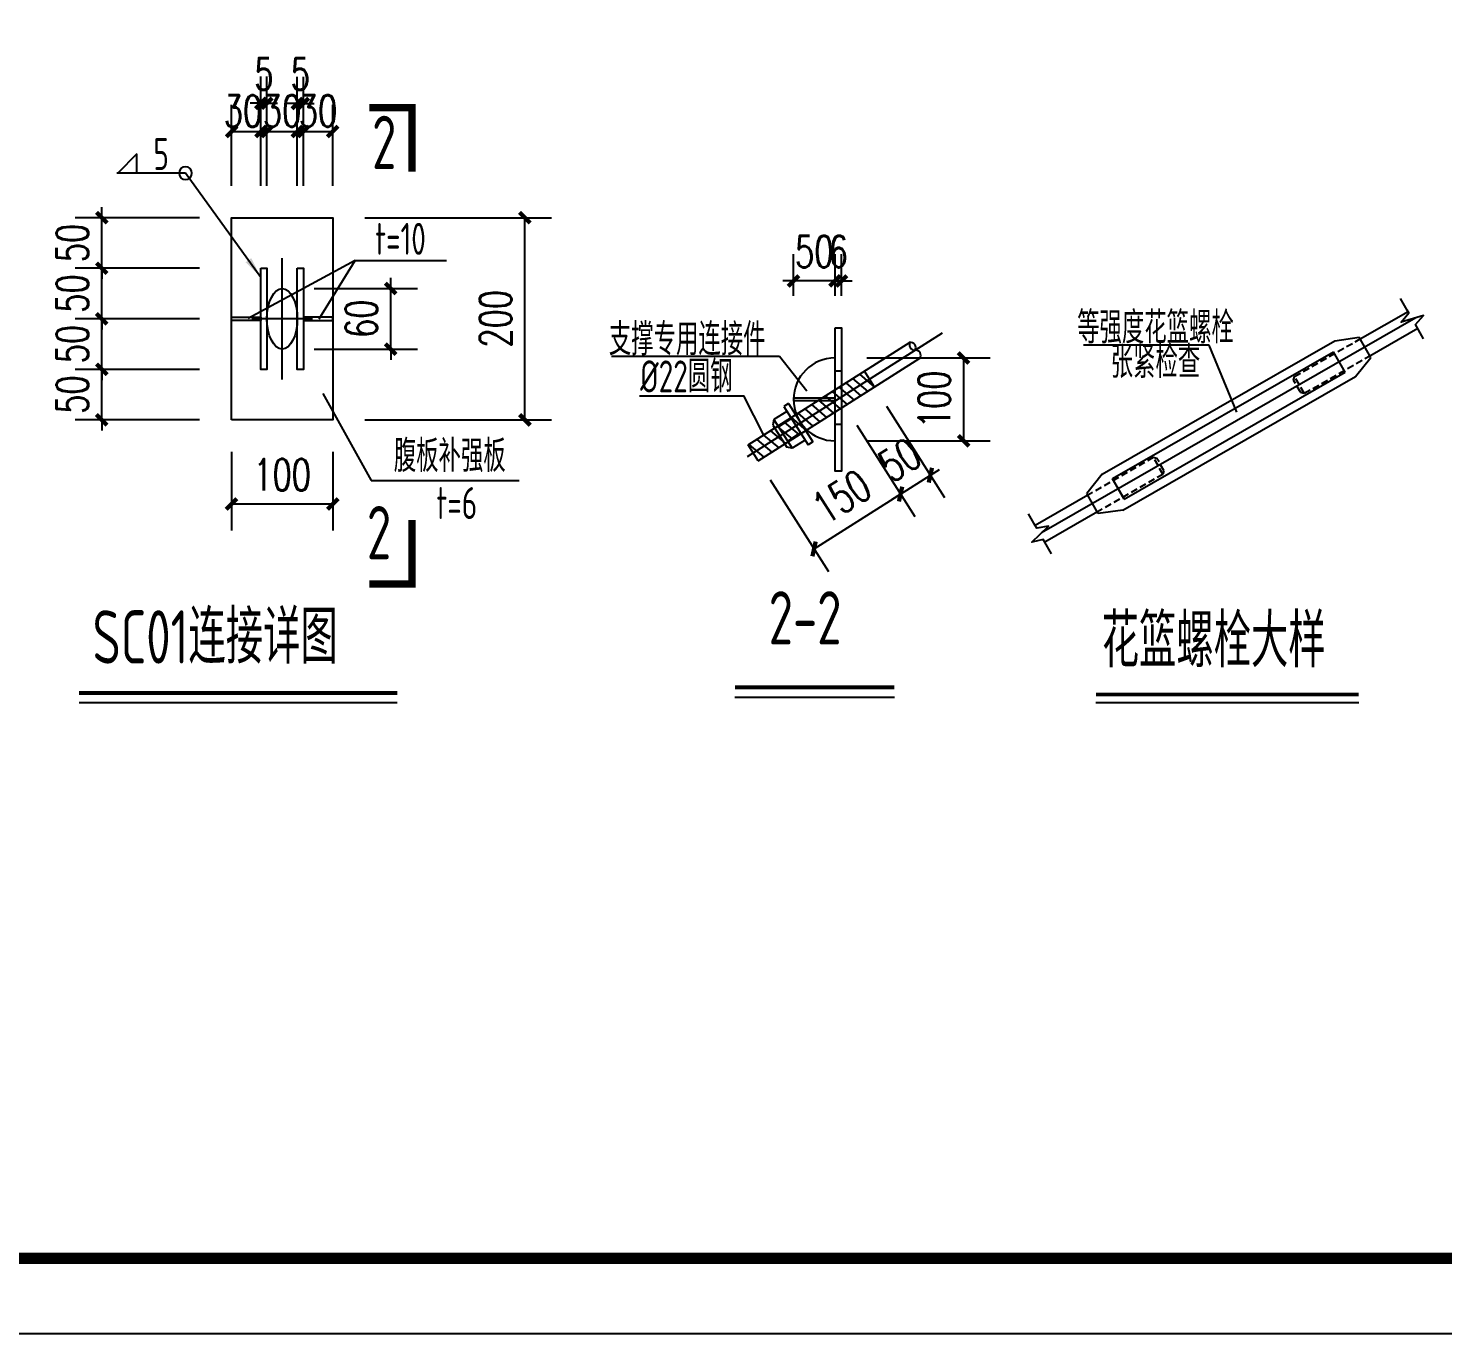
# Model space of a CAD drawing. Extents: x 180850 to 1400258, y 48356 to 327067.
# Drawn here: x 843939 to 870475, y 136382 to 160882 of the extents above; entities that cross this region are included whole.
import ezdxf
from ezdxf.enums import TextEntityAlignment as Align

# ---------------------------------------------------------------- set-up
doc = ezdxf.new("R2010")
doc.units = 0
doc.header["$LTSCALE"] = 1000
doc.linetypes.add('DASHED', pattern=[0.75, 0.5, -0.25])
doc.linetypes.add('HIDDEN2', pattern=[0.1875, 0.125, -0.0625])
for name, color, linetype in [('AXIS', 3, 'Continuous'), ('BOLT', 251, 'Continuous'), ('Boltx', 252, 'DASHED'), ('DOTE', 1, 'Continuous'), ('NUM', 7, 'Continuous'), ('PUB_DIM', 3, 'Continuous'), ('PUB_TITLE', 4, 'Continuous'), ('PZ', 202, 'Continuous'), ('SC', 3, 'Continuous'), ('TEXT', 7, 'Continuous'), ('THIN', 7, 'Continuous'), ('WELD', 7, 'Continuous'), ('XG', 6, 'Continuous')]:
    doc.layers.add(name, color=color, linetype=linetype)
doc.styles.add('_TCH_DIM_T3', font='SIMPLEX', dxfattribs={"width": 0.705882, "bigfont": 'GBCBIG'})
doc.styles.get("Standard").update_dxf_attribs({"font": 'gbenor.shx', "bigfont": 'gbcbig.shx'})
doc.styles.add('TSSD_Label', font='tssdeng.shx', dxfattribs={"width": 0.7, "bigfont": 'hztxt.shx'})
doc.dimstyles.new('TCH-200-1', dxfattribs={"dimtxt": 595, "dimasz": 200, "dimexe": 500, "dimexo": 600, "dimgap": 252.5, "dimtad": 1, "dimdec": 0, "dimzin": 0, "dimdsep": 46, "dimtxsty": '_TCH_DIM_T3', "dimblk": 'ARCHTICK', "dimcen": 0.09, "dimclrd": 3, "dimclre": 3, "dimclrt": 7, "dimazin": 2, "dimtfac": 1, "dimtdec": 0, "dimtix": 1, "dimtmove": 2, "dimatfit": 3, "dimfxl": 1, "dimtolj": 1, "dimtzin": 0, "dimarcsym": 0})
doc.dimstyles.new('TSSD_LEADER_STYLE_400.0', dxfattribs={"dimtxt": 1200, "dimasz": 400, "dimexe": 400, "dimexo": 1000, "dimgap": 0.09, "dimtad": 0, "dimtih": 1, "dimtoh": 1, "dimdec": 4, "dimzin": 0, "dimdsep": 46, "dimtxsty": 'Standard', "dimcen": 0.09, "dimdle": 400, "dimclrt": 7, "dimadec": 0, "dimazin": 0, "dimtfac": 1, "dimtdec": 4, "dimtofl": 0, "dimtmove": 0, "dimatfit": 3, "dimfxl": 1, "dimtolj": 1, "dimtzin": 0, "dimarcsym": 0})

# ---------------------------------------------------------------- blocks, each defined once
blk = doc.blocks.new('_ArchTick')
at = {"color": 0, "linetype": 'ByBlock', "const_width": 0.4}
blk.add_lwpolyline([(-0.5, -0.5), (0.5, 0.5)], dxfattribs=at)
blk = doc.blocks.new('*D1610')
at = {"layer": 'AXIS', "color": 3, "lineweight": -2, "transparency": 16777216}
for p, q in [((859482, 153435), (860572, 151718)), ((857860, 152406), (858949, 150689)), ((858681, 151111), (860304, 152140))]:
    blk.add_line(p, q, dxfattribs=at)
at = {"layer": 'Defpoints', "color": 0, "transparency": 16777216}
for p in [(859160, 153942), (857538, 152913), (860304, 152140)]:
    blk.add_point(p, dxfattribs=at)
at = {"layer": 'AXIS', "color": 3, "lineweight": -2, "transparency": 16777216, "xscale": 200, "yscale": 200, "zscale": 200}
for p, rotation in [((860304, 152140), 32.39712451300666), ((858681, 151111), 212.3971245130067)]:
    blk.add_blockref('_ArchTick', p, dxfattribs=dict(at, rotation=rotation))
at = {"layer": 'AXIS', "color": 7, "transparency": 16777216, "insert": (859198, 152090), "char_height": 595, "attachment_point": 5, "rotation": 32.3971, "style": '_TCH_DIM_T3'}
blk.add_mtext('\\A1;150', dxfattribs=at)
blk = doc.blocks.new('*D1611')
at = {"layer": 'AXIS', "color": 3, "lineweight": -2, "transparency": 16777216}
for p, q in [((858296, 155863), (858296, 156641)), ((859074, 155863), (859074, 156641)), ((858296, 156141), (858096, 156141)), ((859074, 156141), (858296, 156141)), ((859074, 156141), (859274, 156141))]:
    blk.add_line(p, q, dxfattribs=at)
at = {"layer": 'Defpoints', "color": 0, "transparency": 16777216}
for p in [(858296, 156141), (858296, 155263), (859074, 155263)]:
    blk.add_point(p, dxfattribs=at)
at = {"layer": 'AXIS', "color": 3, "lineweight": -2, "transparency": 16777216, "xscale": 200, "yscale": 200, "zscale": 200}
blk.add_blockref('_ArchTick', (858296, 156141), dxfattribs=at)
at = {"layer": 'AXIS', "color": 3, "lineweight": -2, "transparency": 16777216, "xscale": 200, "yscale": 200, "zscale": 200, "rotation": 180}
blk.add_blockref('_ArchTick', (859074, 156141), dxfattribs=at)
at = {"layer": 'AXIS', "color": 7, "transparency": 16777216, "insert": (858685, 156691), "char_height": 595, "attachment_point": 5, "style": '_TCH_DIM_T3'}
blk.add_mtext('\\A1;50', dxfattribs=at)
blk = doc.blocks.new('*D1612')
at = {"layer": 'AXIS', "color": 3, "lineweight": -2, "transparency": 16777216}
for p, q in [((859674, 154695), (861986, 154695)), ((861486, 154695), (861486, 153139)), ((859674, 153139), (861986, 153139))]:
    blk.add_line(p, q, dxfattribs=at)
at = {"layer": 'Defpoints', "color": 0, "transparency": 16777216}
for p in [(859074, 154695), (859074, 153139), (861486, 153139)]:
    blk.add_point(p, dxfattribs=at)
at = {"layer": 'AXIS', "color": 3, "lineweight": -2, "transparency": 16777216, "xscale": 200, "yscale": 200, "zscale": 200}
for p, rotation in [((861486, 154695), 90), ((861486, 153139), 270)]:
    blk.add_blockref('_ArchTick', p, dxfattribs=dict(at, rotation=rotation))
at = {"layer": 'AXIS', "color": 7, "transparency": 16777216, "insert": (860936, 153917), "char_height": 595, "attachment_point": 5, "rotation": 90, "style": '_TCH_DIM_T3'}
blk.add_mtext('\\A1;100', dxfattribs=at)
blk = doc.blocks.new('*D1613')
at = {"layer": 'AXIS', "color": 3, "lineweight": -2, "transparency": 16777216}
for p, q in [((859074, 155863), (859074, 156641)), ((859196, 155863), (859196, 156641)), ((859074, 156141), (858874, 156141)), ((859196, 156141), (859074, 156141)), ((859196, 156141), (859396, 156141))]:
    blk.add_line(p, q, dxfattribs=at)
at = {"layer": 'Defpoints', "color": 0, "transparency": 16777216}
for p in [(859074, 156141), (859074, 155263), (859196, 155263)]:
    blk.add_point(p, dxfattribs=at)
at = {"layer": 'AXIS', "color": 3, "lineweight": -2, "transparency": 16777216, "xscale": 200, "yscale": 200, "zscale": 200}
blk.add_blockref('_ArchTick', (859074, 156141), dxfattribs=at)
at = {"layer": 'AXIS', "color": 3, "lineweight": -2, "transparency": 16777216, "xscale": 200, "yscale": 200, "zscale": 200, "rotation": 180}
blk.add_blockref('_ArchTick', (859196, 156141), dxfattribs=at)
at = {"layer": 'AXIS', "color": 7, "transparency": 16777216, "insert": (859135, 156691), "char_height": 595, "attachment_point": 5, "style": '_TCH_DIM_T3'}
blk.add_mtext('\\A1;6', dxfattribs=at)
blk = doc.blocks.new('*D1614')
at = {"layer": 'AXIS', "color": 3, "lineweight": -2, "transparency": 16777216}
for p, q in [((860041, 153791), (861131, 152073)), ((859482, 153435), (860572, 151718)), ((860863, 152495), (861032, 152603)), ((860304, 152140), (860863, 152495)), ((860304, 152140), (860135, 152033))]:
    blk.add_line(p, q, dxfattribs=at)
at = {"layer": 'Defpoints', "color": 0, "transparency": 16777216}
for p in [(859720, 154297), (859160, 153942), (860863, 152495)]:
    blk.add_point(p, dxfattribs=at)
at = {"layer": 'AXIS', "color": 3, "lineweight": -2, "transparency": 16777216, "xscale": 200, "yscale": 200, "zscale": 200}
for p, rotation in [((860863, 152495), 212.3971245129642), ((860304, 152140), 32.39712451296427)]:
    blk.add_blockref('_ArchTick', p, dxfattribs=dict(at, rotation=rotation))
at = {"layer": 'AXIS', "color": 7, "transparency": 16777216, "insert": (860289, 152782), "char_height": 595, "attachment_point": 5, "rotation": 32.3971, "style": '_TCH_DIM_T3'}
blk.add_mtext('\\A1;50', dxfattribs=at)
blk = doc.blocks.new('*D1615')
at = {"layer": 'AXIS', "color": 3, "lineweight": -2, "transparency": 16777216}
for p, q in [((845317, 155430), (845317, 155630)), ((847153, 155430), (844817, 155430)), ((845317, 154481), (845317, 155430)), ((847153, 154481), (844817, 154481)), ((845317, 154481), (845317, 154281))]:
    blk.add_line(p, q, dxfattribs=at)
at = {"layer": 'Defpoints', "color": 0, "transparency": 16777216}
for p in [(845317, 155430), (847753, 155430), (847753, 154481)]:
    blk.add_point(p, dxfattribs=at)
at = {"layer": 'AXIS', "color": 3, "lineweight": -2, "transparency": 16777216, "xscale": 200, "yscale": 200, "zscale": 200}
for p, rotation in [((845317, 155430), 270), ((845317, 154481), 90)]:
    blk.add_blockref('_ArchTick', p, dxfattribs=dict(at, rotation=rotation))
at = {"layer": 'AXIS', "color": 7, "transparency": 16777216, "insert": (844767, 154955), "char_height": 595, "attachment_point": 5, "rotation": 90, "style": '_TCH_DIM_T3'}
blk.add_mtext('\\A1;50', dxfattribs=at)
blk = doc.blocks.new('*D1616')
at = {"layer": 'AXIS', "color": 3, "lineweight": -2, "transparency": 16777216}
for p, q in [((845317, 156378), (845317, 156578)), ((847153, 156378), (844817, 156378)), ((845317, 155430), (845317, 156378)), ((847153, 155430), (844817, 155430)), ((845317, 155430), (845317, 155230))]:
    blk.add_line(p, q, dxfattribs=at)
at = {"layer": 'Defpoints', "color": 0, "transparency": 16777216}
for p in [(845317, 156378), (847753, 156378), (847753, 155430)]:
    blk.add_point(p, dxfattribs=at)
at = {"layer": 'AXIS', "color": 3, "lineweight": -2, "transparency": 16777216, "xscale": 200, "yscale": 200, "zscale": 200}
for p, rotation in [((845317, 156378), 270), ((845317, 155430), 90)]:
    blk.add_blockref('_ArchTick', p, dxfattribs=dict(at, rotation=rotation))
at = {"layer": 'AXIS', "color": 7, "transparency": 16777216, "insert": (844767, 155904), "char_height": 595, "attachment_point": 5, "rotation": 90, "style": '_TCH_DIM_T3'}
blk.add_mtext('\\A1;50', dxfattribs=at)
blk = doc.blocks.new('*D1617')
at = {"layer": 'AXIS', "color": 3, "lineweight": -2, "transparency": 16777216}
for p, q in [((845317, 157327), (845317, 157527)), ((847153, 157327), (844817, 157327)), ((845317, 156378), (845317, 157327)), ((847153, 156378), (844817, 156378)), ((845317, 156378), (845317, 156178))]:
    blk.add_line(p, q, dxfattribs=at)
at = {"layer": 'Defpoints', "color": 0, "transparency": 16777216}
for p in [(845317, 157327), (847753, 157327), (847753, 156378)]:
    blk.add_point(p, dxfattribs=at)
at = {"layer": 'AXIS', "color": 3, "lineweight": -2, "transparency": 16777216, "xscale": 200, "yscale": 200, "zscale": 200}
for p, rotation in [((845317, 157327), 270), ((845317, 156378), 90)]:
    blk.add_blockref('_ArchTick', p, dxfattribs=dict(at, rotation=rotation))
at = {"layer": 'AXIS', "color": 7, "transparency": 16777216, "insert": (844767, 156852), "char_height": 595, "attachment_point": 5, "rotation": 90, "style": '_TCH_DIM_T3'}
blk.add_mtext('\\A1;50', dxfattribs=at)
blk = doc.blocks.new('*D1618')
at = {"layer": 'AXIS', "color": 3, "lineweight": -2, "transparency": 16777216}
for p, q in [((850738, 155999), (850738, 156199)), ((849302, 155999), (851238, 155999)), ((850738, 154861), (850738, 155999)), ((849302, 154861), (851238, 154861)), ((850738, 154861), (850738, 154661))]:
    blk.add_line(p, q, dxfattribs=at)
at = {"layer": 'Defpoints', "color": 0, "transparency": 16777216}
for p in [(848702, 155999), (850738, 155999), (848702, 154861, 162)]:
    blk.add_point(p, dxfattribs=at)
at = {"layer": 'AXIS', "color": 3, "lineweight": -2, "transparency": 16777216, "xscale": 200, "yscale": 200, "zscale": 200}
for p, rotation in [((850738, 155999), 270), ((850738, 154861), 90)]:
    blk.add_blockref('_ArchTick', p, dxfattribs=dict(at, rotation=rotation))
at = {"layer": 'AXIS', "color": 7, "transparency": 16777216, "insert": (850188, 155430), "char_height": 595, "attachment_point": 5, "rotation": 90, "style": '_TCH_DIM_T3'}
blk.add_mtext('\\A1;60', dxfattribs=at)
blk = doc.blocks.new('*D1619')
at = {"layer": 'AXIS', "color": 3, "lineweight": -2, "transparency": 16777216}
for p, q in [((847153, 154481), (844817, 154481)), ((845317, 154481), (845317, 154681)), ((845317, 153533), (845317, 154481)), ((847153, 153533), (844817, 153533)), ((845317, 153533), (845317, 153333))]:
    blk.add_line(p, q, dxfattribs=at)
at = {"layer": 'Defpoints', "color": 0, "transparency": 16777216}
for p in [(845317, 154481), (847753, 154481), (847753, 153533)]:
    blk.add_point(p, dxfattribs=at)
at = {"layer": 'AXIS', "color": 3, "lineweight": -2, "transparency": 16777216, "xscale": 200, "yscale": 200, "zscale": 200}
for p, rotation in [((845317, 154481), 270), ((845317, 153533), 90)]:
    blk.add_blockref('_ArchTick', p, dxfattribs=dict(at, rotation=rotation))
at = {"layer": 'AXIS', "color": 7, "transparency": 16777216, "insert": (844767, 154007), "char_height": 595, "attachment_point": 5, "rotation": 90, "style": '_TCH_DIM_T3'}
blk.add_mtext('\\A1;50', dxfattribs=at)
blk = doc.blocks.new('*D1620')
at = {"layer": 'AXIS', "color": 3, "lineweight": -2, "transparency": 16777216}
for p, q in [((850250, 157327), (853755, 157327)), ((853255, 153533), (853255, 157327)), ((850250, 153533), (853755, 153533))]:
    blk.add_line(p, q, dxfattribs=at)
at = {"layer": 'Defpoints', "color": 0, "transparency": 16777216}
for p in [(849650, 157327), (853255, 157327), (849650, 153533)]:
    blk.add_point(p, dxfattribs=at)
at = {"layer": 'AXIS', "color": 3, "lineweight": -2, "transparency": 16777216, "xscale": 200, "yscale": 200, "zscale": 200}
for p, rotation in [((853255, 157327), 90), ((853255, 153533), 270)]:
    blk.add_blockref('_ArchTick', p, dxfattribs=dict(at, rotation=rotation))
at = {"layer": 'AXIS', "color": 7, "transparency": 16777216, "insert": (852705, 155430), "char_height": 595, "attachment_point": 5, "rotation": 90, "style": '_TCH_DIM_T3'}
blk.add_mtext('\\A1;200', dxfattribs=at)
blk = doc.blocks.new('*D1621')
at = {"layer": 'AXIS', "color": 3, "lineweight": -2, "transparency": 16777216}
for p, q in [((847753, 152933), (847753, 151454)), ((849650, 152933), (849650, 151454)), ((847753, 151954), (849650, 151954))]:
    blk.add_line(p, q, dxfattribs=at)
at = {"layer": 'Defpoints', "color": 0, "transparency": 16777216}
for p in [(847753, 153533), (849650, 153533), (849650, 151954)]:
    blk.add_point(p, dxfattribs=at)
at = {"layer": 'AXIS', "color": 3, "lineweight": -2, "transparency": 16777216, "xscale": 200, "yscale": 200, "zscale": 200, "rotation": 180}
blk.add_blockref('_ArchTick', (847753, 151954), dxfattribs=at)
at = {"layer": 'AXIS', "color": 3, "lineweight": -2, "transparency": 16777216, "xscale": 200, "yscale": 200, "zscale": 200}
blk.add_blockref('_ArchTick', (849650, 151954), dxfattribs=at)
at = {"layer": 'AXIS', "color": 7, "transparency": 16777216, "insert": (848702, 152504), "char_height": 595, "attachment_point": 5, "style": '_TCH_DIM_T3'}
blk.add_mtext('\\A1;100', dxfattribs=at)
blk = doc.blocks.new('*D1622')
at = {"layer": 'AXIS', "color": 3, "lineweight": -2, "transparency": 16777216}
for p, q in [((847753, 157927), (847753, 159445)), ((848303, 157927), (848303, 159445)), ((847753, 158945), (848303, 158945))]:
    blk.add_line(p, q, dxfattribs=at)
at = {"layer": 'Defpoints', "color": 0, "transparency": 16777216}
for p in [(848303, 158945), (847753, 157327), (848303, 157327)]:
    blk.add_point(p, dxfattribs=at)
at = {"layer": 'AXIS', "color": 3, "lineweight": -2, "transparency": 16777216, "xscale": 200, "yscale": 200, "zscale": 200, "rotation": 180}
blk.add_blockref('_ArchTick', (847753, 158945), dxfattribs=at)
at = {"layer": 'AXIS', "color": 3, "lineweight": -2, "transparency": 16777216, "xscale": 200, "yscale": 200, "zscale": 200}
blk.add_blockref('_ArchTick', (848303, 158945), dxfattribs=at)
at = {"layer": 'AXIS', "color": 7, "transparency": 16777216, "insert": (847967, 159327), "char_height": 595, "attachment_point": 5, "style": '_TCH_DIM_T3'}
blk.add_mtext('\\A1;30', dxfattribs=at)
blk = doc.blocks.new('*D1623')
at = {"layer": 'AXIS', "color": 3, "lineweight": -2, "transparency": 16777216}
for p, q in [((848303, 157927), (848303, 159974)), ((848417, 157927), (848417, 159974)), ((848303, 159474), (848103, 159474)), ((848303, 159474), (848417, 159474)), ((848417, 159474), (848617, 159474))]:
    blk.add_line(p, q, dxfattribs=at)
at = {"layer": 'Defpoints', "color": 0, "transparency": 16777216}
for p in [(848417, 159474), (848303, 157327), (848417, 157327)]:
    blk.add_point(p, dxfattribs=at)
at = {"layer": 'AXIS', "color": 3, "lineweight": -2, "transparency": 16777216, "xscale": 200, "yscale": 200, "zscale": 200}
blk.add_blockref('_ArchTick', (848303, 159474), dxfattribs=at)
at = {"layer": 'AXIS', "color": 3, "lineweight": -2, "transparency": 16777216, "xscale": 200, "yscale": 200, "zscale": 200, "rotation": 180}
blk.add_blockref('_ArchTick', (848417, 159474), dxfattribs=at)
at = {"layer": 'AXIS', "color": 7, "transparency": 16777216, "insert": (848360, 160024), "char_height": 595, "attachment_point": 5, "style": '_TCH_DIM_T3'}
blk.add_mtext('\\A1;5', dxfattribs=at)
blk = doc.blocks.new('*D1624')
at = {"layer": 'AXIS', "color": 3, "lineweight": -2, "transparency": 16777216}
for p, q in [((848417, 157927), (848417, 159445)), ((848986, 157927), (848986, 159445)), ((848417, 158945), (848986, 158945))]:
    blk.add_line(p, q, dxfattribs=at)
at = {"layer": 'Defpoints', "color": 0, "transparency": 16777216}
for p in [(848986, 158945), (848417, 157327), (848986, 157327)]:
    blk.add_point(p, dxfattribs=at)
at = {"layer": 'AXIS', "color": 3, "lineweight": -2, "transparency": 16777216, "xscale": 200, "yscale": 200, "zscale": 200, "rotation": 180}
blk.add_blockref('_ArchTick', (848417, 158945), dxfattribs=at)
at = {"layer": 'AXIS', "color": 3, "lineweight": -2, "transparency": 16777216, "xscale": 200, "yscale": 200, "zscale": 200}
blk.add_blockref('_ArchTick', (848986, 158945), dxfattribs=at)
at = {"layer": 'AXIS', "color": 7, "transparency": 16777216, "insert": (848702, 159330), "char_height": 595, "attachment_point": 5, "style": '_TCH_DIM_T3'}
blk.add_mtext('\\A1;30', dxfattribs=at)
blk = doc.blocks.new('*D1625')
at = {"layer": 'AXIS', "color": 3, "lineweight": -2, "transparency": 16777216}
for p, q in [((848986, 157927), (848986, 159972)), ((849100, 157927), (849100, 159972)), ((848986, 159472), (848786, 159472)), ((848986, 159472), (849100, 159472)), ((849100, 159472), (849300, 159472))]:
    blk.add_line(p, q, dxfattribs=at)
at = {"layer": 'Defpoints', "color": 0, "transparency": 16777216}
for p in [(849100, 159472), (848986, 157327), (849100, 157327)]:
    blk.add_point(p, dxfattribs=at)
at = {"layer": 'AXIS', "color": 3, "lineweight": -2, "transparency": 16777216, "xscale": 200, "yscale": 200, "zscale": 200}
blk.add_blockref('_ArchTick', (848986, 159472), dxfattribs=at)
at = {"layer": 'AXIS', "color": 3, "lineweight": -2, "transparency": 16777216, "xscale": 200, "yscale": 200, "zscale": 200, "rotation": 180}
blk.add_blockref('_ArchTick', (849100, 159472), dxfattribs=at)
at = {"layer": 'AXIS', "color": 7, "transparency": 16777216, "insert": (849043, 160022), "char_height": 595, "attachment_point": 5, "style": '_TCH_DIM_T3'}
blk.add_mtext('\\A1;5', dxfattribs=at)
blk = doc.blocks.new('*D1626')
at = {"layer": 'AXIS', "color": 3, "lineweight": -2, "transparency": 16777216}
for p, q in [((849100, 157927), (849100, 159445)), ((849650, 157927), (849650, 159445)), ((849100, 158945), (849650, 158945))]:
    blk.add_line(p, q, dxfattribs=at)
at = {"layer": 'Defpoints', "color": 0, "transparency": 16777216}
for p in [(849650, 158945), (849100, 157327), (849650, 157327)]:
    blk.add_point(p, dxfattribs=at)
at = {"layer": 'AXIS', "color": 3, "lineweight": -2, "transparency": 16777216, "xscale": 200, "yscale": 200, "zscale": 200, "rotation": 180}
blk.add_blockref('_ArchTick', (849100, 158945), dxfattribs=at)
at = {"layer": 'AXIS', "color": 3, "lineweight": -2, "transparency": 16777216, "xscale": 200, "yscale": 200, "zscale": 200}
blk.add_blockref('_ArchTick', (849650, 158945), dxfattribs=at)
at = {"layer": 'AXIS', "color": 7, "transparency": 16777216, "insert": (849376, 159332), "char_height": 595, "attachment_point": 5, "style": '_TCH_DIM_T3'}
blk.add_mtext('\\A1;30', dxfattribs=at)
blk = doc.blocks.new('_WELD003')
at = {"color": 0, "linetype": 'ByBlock'}
blk.add_circle((0, 0), 0.5, dxfattribs=at)
blk = doc.blocks.new('_WELD004')
at = {"color": 0, "linetype": 'ByBlock'}
for p, q in [((0, 1), (1, 0)), ((0, 0), (0, 1))]:
    blk.add_line(p, q, dxfattribs=at)

msp = doc.modelspace()

# ---------------------------------------------------------------- linework, layer by layer
for p, q in [((859275.22, 154225.69, 60.64), (859558.56, 153984.24, 60.64)), ((859403.57, 154307.13, 60.64), (859686.91, 154065.68, 60.64)), ((859531.91, 154388.58, 60.64), (859815.25, 154147.12, 60.64)), ((858890.19, 153981.37, 60.64), (859173.53, 153739.92, 60.64)), ((859018.53, 154062.81, 60.64), (859301.87, 153821.36, 60.64)), ((859146.88, 154144.25, 60.64), (859430.22, 153902.8, 60.64)), ((858376.81, 153655.61, 60.64), (858660.15, 153414.15, 60.64)), ((858505.16, 153737.05, 60.64), (858788.49, 153495.59, 60.64)), ((858633.5, 153818.49, 60.64), (858916.84, 153577.03, 60.64)), ((858761.84, 153899.93, 60.64), (859045.18, 153658.47, 60.64)), ((857991.78, 153411.28, 60.64), (858275.11, 153169.83, 60.64)), ((858120.12, 153492.72, 60.64), (858403.46, 153251.27, 60.64)), ((858248.47, 153574.16, 60.64), (858531.8, 153332.71, 60.64)), ((857606.74, 153166.96, 60.64), (857890.08, 152925.5, 60.64)), ((857735.09, 153248.4, 60.64), (858018.42, 153006.94, 60.64)), ((857863.43, 153329.84, 60.64), (858146.77, 153088.39, 60.64)), ((857457.2, 153072.07, 60.64), (857740.54, 152830.62, 60.64))]:
    msp.add_line(p, q)
at = {"layer": 'AXIS'}
for p, q in [((850068.85, 156525.97, 181.93), (848064.82, 155433.04, -60.64)), ((849398.68, 155430.65, 181.93), (850068.85, 156525.97, 181.93)), ((850068.85, 156525.97, 181.93), (851784, 156525.97, 181.93)), ((854878.02, 154730.09, 60.64), (858032.33, 154730.09, 60.64)), ((858032.33, 154730.09, 60.64), (858543.93, 154079.22, 60.64)), ((866090.89, 154936.14), (863735.17, 154936.14)), ((866611.68, 153679.26), (866090.89, 154936.14)), ((849467.58, 154030.69, 181.93), (850374.76, 152395.7, 181.93)), ((850374.76, 152395.7, 181.93), (853145.35, 152395.7, 181.93))]:
    msp.add_line(p, q, dxfattribs=at)
at = {"layer": 'AXIS', "elevation": 60.64}
msp.add_lwpolyline([(855403.02, 153983.6), (857355.06, 153983.6), (857735.09, 153248.4)], dxfattribs=at)
at = {"layer": 'BOLT'}
for p, q in [((858169.15, 153692.34, 60.64), (857928.9, 153539.88, 60.64)), ((858202.08, 153839.6, 60.64), (858111.98, 153782.43, 60.64)), ((858111.98, 153782.43, 60.64), (858569.35, 153061.66, 60.64)), ((858202.08, 153839.6, 60.64), (858659.44, 153118.83, 60.64)), ((857928.9, 153539.88, 60.64), (857905.61, 153435.75, 60.64)), ((857905.61, 153435.75, 60.64), (858167.79, 153022.58, 60.64)), ((857928.9, 153539.88, 60.64), (858271.92, 152999.3, 60.64)), ((858254.91, 153557.19, 60.64), (858014.65, 153404.74, 60.64)), ((858426.42, 153286.9, 60.64), (858186.16, 153134.45, 60.64)), ((858512.18, 153151.76, 60.64), (858271.92, 152999.3, 60.64)), ((858659.44, 153118.83, 60.64), (858569.35, 153061.66, 60.64)), ((858271.92, 152999.3, 60.64), (858167.79, 153022.58, 60.64))]:
    msp.add_line(p, q, dxfattribs=at)
at = {"layer": 'Boltx'}
msp.add_line((859815.25, 154147.12, 60.64), (859624.69, 154447.44, 60.64), dxfattribs=at)
at = {"layer": 'DOTE'}
for p, q in [((848701.82, 154291.5, 101.07), (848701.82, 156567.86, 101.07)), ((849270.91, 155429.68, 101.07), (848132.73, 155429.68, 101.07)), ((869969.88, 155446.85), (862946.38, 151410.36)), ((857435.15, 152847.45, 60.64), (861090.24, 155166.78, 60.64))]:
    msp.add_line(p, q, dxfattribs=at)
at = {"layer": 'NUM', "const_width": 75}
for points, elevation in [([(844893.17, 148407.02), (850861.85, 148407.02)], 181.93), ([(857194.89, 148511.49), (860188.46, 148511.49)], 121.29)]:
    msp.add_lwpolyline(points, dxfattribs=dict(at, elevation=elevation))
msp.add_lwpolyline([(863967.81, 148378.66), (868900.49, 148378.66)], dxfattribs=at)
at = {"layer": 'PUB_DIM', "const_width": 140, "elevation": 60.64}
for points in [[(851139.58, 158193.55), (851139.58, 159393.55), (850339.58, 159393.55)], [(851139.58, 151652.17), (851139.58, 150452.17), (850339.58, 150452.17)]]:
    msp.add_lwpolyline(points, dxfattribs=at)
at = {"layer": 'PUB_TITLE'}
msp.add_lwpolyline([(797005.45, 220381.89), (915934.63, 220381.89), (915934.63, 136381.97), (797005.45, 136381.97)], close=True, dxfattribs=at)
at = {"layer": 'PUB_TITLE', "const_width": 212.12}
msp.add_lwpolyline([(800540.8, 137796.11), (800540.8, 218967.75), (914520.49, 218967.75), (914520.49, 137796.11)], close=True, dxfattribs=at)
at = {"layer": 'PZ'}
for points, elevation in [([(847753.34, 153532.71), (847753.34, 157326.65), (849650.31, 157326.65), (849650.31, 153532.71)], 101.07), ([(848303.46, 156378.16), (848417.28, 156378.16), (848417.28, 154481.19), (848303.46, 154481.19)], 101.07), ([(848986.37, 156378.16), (849100.19, 156378.16), (849100.19, 154481.19), (848986.37, 154481.19)], 101.07), ([(847753.34, 155460.36), (848303.46, 155460.36), (848303.46, 155399), (847753.34, 155399)], 101.07), ([(849650.31, 155460.36), (849100.19, 155460.36), (849100.19, 155399), (849650.31, 155399)], 101.07), ([(859073.98, 155262.84), (859196.3, 155262.84), (859196.3, 152571.2), (859073.98, 152571.2)], 60.64), ([(859073.98, 154451.04), (859196.3, 154451.04), (859196.3, 153443.01), (859073.98, 153443.01)], 60.64), ([(859073.98, 153940.03), (858295.91, 153940.03), (858295.91, 153894.01), (859073.98, 153894.01)], 60.64)]:
    msp.add_lwpolyline(points, close=True, dxfattribs=dict(at, elevation=elevation))
msp.add_arc((859073.98, 153917.02, 60.64), 778.08, 90, 270, dxfattribs=at)
msp.add_ellipse((848701.82, 155429.68, 101.07), major_axis=(0, -569.09), ratio=0.5, dxfattribs=at)
at = {"layer": 'SC'}
for p, q in [((868926.12, 155052.4), (869825.12, 155567.38)), ((869107.67, 154736.33), (870006.03, 155250.94)), ((857442.79, 153062.93, 60.64), (860485.22, 154993.5, 60.64)), ((857633.36, 152762.6, 60.64), (860667.32, 154687.8, 60.64)), ((857633.36, 152762.6, 60.64), (857442.79, 153062.93, 60.64)), ((863815.48, 152120.04), (862828.65, 151552.9)), ((863996.73, 151803.8), (863010.54, 151237.02))]:
    msp.add_line(p, q, dxfattribs=at)
at = {"layer": 'SC', "linetype": 'HIDDEN2'}
for p, q in [((867695.8, 154347.62), (868926.49, 155052.61)), ((867876.98, 154031.34), (869107.67, 154736.33)), ((867676.41, 154278.18), (867695.18, 154347.27)), ((867807.26, 154049.75), (867676.41, 154278.18)), ((867876.36, 154030.99), (867695.18, 154347.27)), ((867807.26, 154049.75), (867876.36, 154030.99)), ((865044.8, 152826.55), (863815.11, 152119.83)), ((865227.05, 152510.88), (865045.42, 152826.91)), ((865114.54, 152808.24), (865045.42, 152826.91)), ((865245.72, 152580), (865114.54, 152808.24)), ((865226.43, 152510.52), (863996.73, 151803.8)), ((865245.72, 152580), (865227.05, 152510.88))]:
    msp.add_line(p, q, dxfattribs=at)
at = {"layer": 'SC'}
for points in [[(870117.41, 155056.12), (869991.78, 155275.87), (869963.28, 155325.72), (870112.9, 155489.02), (869697.56, 155366.56), (869839.32, 155542.54), (869810.82, 155592.39), (869685.19, 155812.14)], [(863136.85, 151017.67), (863010.54, 151237.02), (862981.88, 151286.79), (862765.4, 151240.02), (863080.72, 151536.79), (862857.25, 151503.22), (862828.6, 151552.98), (862702.28, 151772.34)]]:
    msp.add_lwpolyline(points, dxfattribs=at)
for centre, start, end in [((860568.89, 154939.79, 60.64), 147.306988, 274.254211), ((860489.7, 154889.54, 60.64), 330.540038, 97.487261), ((860583.64, 154741.5, 60.64), 327.306988, 94.254211)]:
    msp.add_arc(centre, 99.42, start, end, dxfattribs=at)
at = {"layer": 'THIN'}
for points, elevation in [([(844893.17, 148227.02), (850861.85, 148227.02)], 181.93), ([(857194.89, 148331.49), (860188.46, 148331.49)], 121.29)]:
    msp.add_lwpolyline(points, dxfattribs=dict(at, elevation=elevation))
msp.add_lwpolyline([(863967.81, 148228.66), (868900.49, 148228.66)], dxfattribs=at)
at = {"layer": 'WELD'}
msp.add_line((846888.77, 158162.92, 456.03), (845599.72, 158162.92, 456.03), dxfattribs=at)
at = {"layer": 'XG'}
for p, q in [((864085.39, 152512.14), (868452.09, 155017.5)), ((868452.09, 155017.5), (868909.78, 155081.97)), ((869125.18, 154706.16), (868909.78, 155081.97)), ((864280.32, 152430.95), (868423.62, 154808.27)), ((868643.28, 154425.01), (868423.62, 154808.27)), ((868838.21, 154343.83), (869125.18, 154706.16)), ((868624.07, 154458.52), (868624.26, 154458.63)), ((864471.51, 151838.46), (868838.21, 154343.83)), ((864499.98, 152047.7), (868643.28, 154425.01)), ((864085.39, 152512.14), (863798.42, 152149.81)), ((864499.98, 152047.7), (864280.32, 152430.95)), ((864497.52, 152051.99), (864282.13, 152427.8)), ((864013.82, 151774), (863798.42, 152149.81)), ((864471.51, 151838.46), (864013.82, 151774))]:
    msp.add_line(p, q, dxfattribs=at)

# ---------------------------------------------------------------- block references
at = {"layer": 'WELD'}
for name, p, xscale, yscale, zscale in [('_WELD004', (845978.44, 158162.92, 456.03), -359.9991, 359.9991, 359.9991), ('_WELD003', (846888.77, 158162.92, 456.03), -239.9994, 239.9994, 239.9994)]:
    msp.add_blockref(name, p, dxfattribs=dict(at, xscale=xscale, yscale=yscale, zscale=zscale))

# ---------------------------------------------------------------- texts
at = {"layer": 'TEXT', "style": 'TSSD_Label', "width": 0.7}
for s, height, p in [('2', 1000, (850616.94, 158740.32, 181.93)), ('等强度花篮螺栓', 600, (865086.24, 155265.35)), ('张紧检查', 600, (865086.24, 154617.87)), ('2', 1000, (850519.31, 151416.58, 181.93))]:
    msp.add_text(s, height=height, dxfattribs=at).set_placement(p, align=Align.MIDDLE_CENTER)
msp.add_text('5', height=600, dxfattribs=at).set_placement((846285.42, 158222.92, 456.03))
for s, p in [('t=10', (850922.68, 156930.54, 181.93)), ('支撑专用连接件', (856300.84, 155074.74)), ('腹板补强板', (851846.09, 152885.08, 181.93)), ('t=6', (851978.58, 151972.13, 181.93))]:
    msp.add_text(s, height=600, dxfattribs=at).set_placement(p, align=Align.MIDDLE)
msp.add_text('%%c22圆钢', height=600, dxfattribs=at).set_placement((857152.42, 154048.4), align=Align.RIGHT)
for s, p in [('2-2', (857828.64, 149017.5, 121.29)), ('SC01连接详图', (845145.17, 148659.02, 181.93)), ('花篮螺栓大样', (864078.6, 148588.66))]:
    msp.add_text(s, height=1000, dxfattribs=at).set_placement(p, align=Align.BOTTOM_LEFT)

# ---------------------------------------------------------------- dimensions: what is measured, and where the dimension line sits
at = {"layer": 'AXIS'}
for base, p1, p2, text, picture, middle in [((848417.28, 159473.67, -60.64), (848303.46, 157326.65, -60.64), (848417.28, 157326.65, -60.64), '5', '*D1623', (848360.37, 160023.67, -60.64)), ((849100.19, 159472.25, -60.64), (848986.37, 157326.65, -60.64), (849100.19, 157326.65, -60.64), '5', '*D1625', (849043.28, 160022.25, -60.64)), ((858295.91, 156141), (859073.98, 155262.84), (858295.91, 155262.84), '50', '*D1611', (858684.94, 156691)), ((859073.98, 156141), (859196.3, 155262.84), (859073.98, 155262.84), '6', '*D1613', (859135.14, 156691)), ((849650.31, 151953.68, -60.64), (847753.34, 153532.71, -60.64), (849650.31, 153532.71, -60.64), '100', '*D1621', (848701.82, 152503.68, -60.64))]:
    dim = msp.add_linear_dim(base=base, p1=p1, p2=p2, text=text, dimstyle='TCH-200-1', dxfattribs=at)
    dim.commit()
    dim.dimension.update_dxf_attribs({"geometry": picture, "text_midpoint": middle})
for base, p1, p2, picture, middle in [((848303.46, 158945.26, -60.64), (847753.34, 157326.65, -60.64), (848303.46, 157326.65, -60.64), '*D1622', (847966.95, 159326.66, -60.64)), ((848986.37, 158945.26, -60.64), (848417.28, 157326.65, -60.64), (848986.37, 157326.65, -60.64), '*D1624', (848701.82, 159330.41, -60.64)), ((849650.31, 158945.26, -60.64), (849100.19, 157326.65, -60.64), (849650.31, 157326.65, -60.64), '*D1626', (849376.22, 159332.16, -60.64))]:
    dim = msp.add_linear_dim(base=base, p1=p1, p2=p2, text='30', dimstyle='TCH-200-1', dxfattribs=at)
    dim.commit()
    dim.dimension.update_dxf_attribs({"geometry": picture, "text_midpoint": middle, "dimtype": 160})
for base, p1, p2, text, picture, middle in [((845317.4, 157326.65, -60.64), (847753.34, 156378.16, -60.64), (847753.34, 157326.65, -60.64), '50', '*D1617', (844767.4, 156852.4, -60.64)), ((853255.01, 157326.65, -60.64), (849650.31, 153532.71, -60.64), (849650.31, 157326.65, -60.64), '200', '*D1620', (852705.01, 155429.68, -60.64)), ((845317.4, 156378.16, -60.64), (847753.34, 155429.68, -60.64), (847753.34, 156378.16, -60.64), '50', '*D1616', (844767.4, 155903.92, -60.64)), ((850738.01, 155998.77, 101.07), (848701.82, 154860.59, 262.79), (848701.82, 155998.77, 101.07), '60', '*D1618', (850188.01, 155429.68, 101.07)), ((845317.4, 155429.68, -60.64), (847753.34, 154481.19, -60.64), (847753.34, 155429.68, -60.64), '50', '*D1615', (844767.4, 154955.44, -60.64)), ((861485.92, 153138.94), (859073.98, 154695.1), (859073.98, 153138.94), '100', '*D1612', (860935.92, 153917.02)), ((845317.4, 154481.19, -60.64), (847753.34, 153532.71, -60.64), (847753.34, 154481.19, -60.64), '50', '*D1619', (844767.4, 154006.95, -60.64))]:
    dim = msp.add_linear_dim(base=base, p1=p1, p2=p2, angle=90, text=text, dimstyle='TCH-200-1', dxfattribs=at)
    dim.commit()
    dim.dimension.update_dxf_attribs({"geometry": picture, "text_midpoint": middle})
for p1, p2, text, picture, middle in [((859160.2, 153942.08), (859719.97, 154297.28), '50', '*D1614', (860288.82, 152782.15)), ((857538.08, 152912.77), (859160.2, 153942.08), '150', '*D1610', (859197.87, 152089.89))]:
    dim = msp.add_aligned_dim(p1=p1, p2=p2, distance=-2134.09, text=text, dimstyle='TCH-200-1', dxfattribs=at)
    dim.commit()
    dim.dimension.update_dxf_attribs({"geometry": picture, "text_midpoint": middle})

# ---------------------------------------------------------------- leaders
at = {"layer": 'WELD'}
msp.add_leader([(848303.46, 156205.06, 101.07), (846888.77, 158162.92, 101.07)], dimstyle='TSSD_LEADER_STYLE_400.0', dxfattribs=at)

doc.saveas('drawing.dxf')
